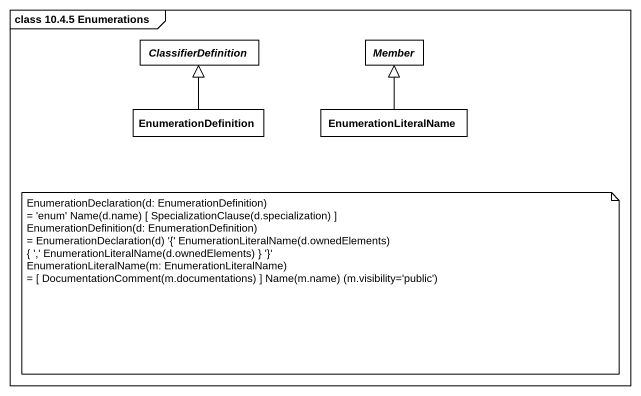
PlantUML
@startuml
mainframe class 10.4.5 Enumerations
hide circle
hide empty members
abstract class ClassifierDefinition
abstract class Member
class EnumerationDefinition
class EnumerationLiteralName
EnumerationDefinition -up-|> ClassifierDefinition
EnumerationLiteralName -up-|> Member
note as N1
  EnumerationDeclaration(d: EnumerationDefinition)
  ~= 'enum' Name(d.name) [ SpecializationClause(d.specialization) ]
  EnumerationDefinition(d: EnumerationDefinition)
  ~= EnumerationDeclaration(d) '{' EnumerationLiteralName(d.ownedElements)
  { ',' EnumerationLiteralName(d.ownedElements) } '}'
  EnumerationLiteralName(m: EnumerationLiteralName)
  ~= [ DocumentationComment(m.documentations) ] Name(m.name) (m.visibility='public')
end note
@enduml
